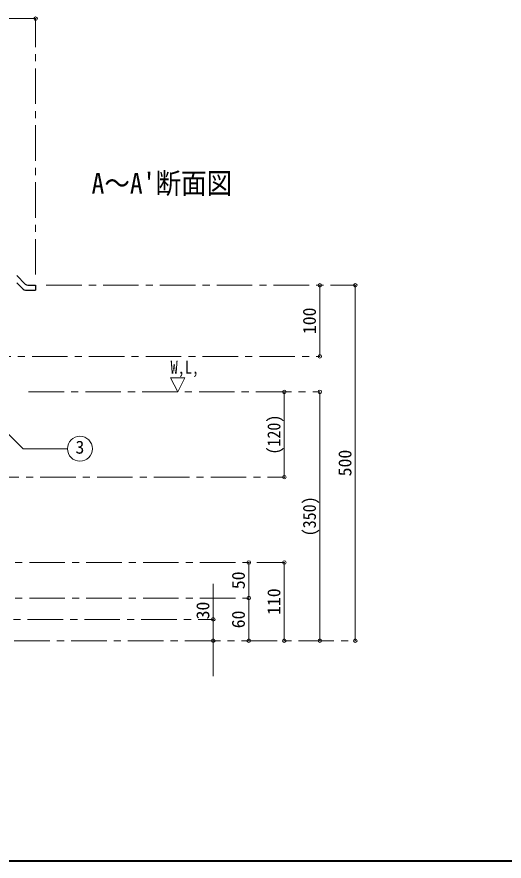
# Model space of a CAD drawing. Units: millimetres at full size, sheet at 1:10. Extents: x -1934 to 2116, y -1312 to 1498.
# Drawn here: x -635 to 51, y -1312 to -124 of the extents above; entities that cross this region are included whole.
import ezdxf
from ezdxf.enums import TextEntityAlignment as Align

# ---------------------------------------------------------------- set-up
doc = ezdxf.new("R2010")
doc.units = ezdxf.units.MM
doc.header["$LTSCALE"] = 10
doc.header["$PDMODE"] = 32
doc.header["$PDSIZE"] = 5
doc.linetypes.add('CHAIN1', pattern=[8, 5, -1, 1, -1])
doc.layers.add('0-0_ﾚｲﾔ1', color=4, linetype='Continuous', lineweight=9)
doc.styles.add('ＭＳ ゴシック', font='')
doc.styles.get('ＭＳ ゴシック').set_extended_font_data('MS Gothic')

msp = doc.modelspace()

# ---------------------------------------------------------------- linework, layer by layer
at = {"layer": '0-0_ﾚｲﾔ1'}
for p, q in [((-1538.93, -126.96), (-608.93, -126.96)), ((-208.93, -601.96), (-208.93, -501.96)), ((-158.93, -1001.96), (-158.93, -501.96)), ((-258.93, -771.96), (-258.93, -651.96)), ((-208.93, -1001.96), (-208.93, -651.96)), ((-308.93, -941.96), (-308.93, -891.96)), ((-258.93, -891.96), (-258.93, -1001.96)), ((-358.93, -1051.96), (-358.93, -921.96)), ((-308.93, -1001.96), (-308.93, -941.96))]:
    msp.add_line(p, q, dxfattribs=at)
at = {"layer": '0-0_ﾚｲﾔ1', "linetype": 'CHAIN1'}
for p, q in [((-608.93, -486.96), (-608.93, -126.96)), ((-593.93, -501.96), (-158.93, -501.96)), ((-853.93, -601.96), (-208.93, -601.96)), ((-618.93, -651.96), (-208.93, -651.96)), ((-682.43, -771.96), (-258.93, -771.96)), ((-857.68, -891.96), (-258.93, -891.96)), ((-857.68, -941.96), (-308.93, -941.96)), ((-860.18, -971.96), (-358.93, -971.96)), ((-638.93, -1001.96), (-158.93, -1001.96))]:
    msp.add_line(p, q, dxfattribs=at)
at = {"layer": '0-0_ﾚｲﾔ1', "color": 5, "lineweight": 25}
for p, q in [((-623.61, -500.46), (-635.35, -488.46)), ((-626.55, -507.46), (-635.35, -498.47)), ((-622.98, -508.96), (-608.93, -508.96)), ((-620.03, -501.96), (-608.93, -501.96)), ((-608.93, -501.96), (-608.93, -508.96))]:
    msp.add_line(p, q, dxfattribs=at)
at = {"layer": '0-0_ﾚｲﾔ1', "color": 7, "lineweight": 18}
for p, q in [((-418.93, -631.96), (-398.93, -631.96)), ((-408.93, -651.96), (-418.93, -631.96)), ((-408.93, -651.96), (-398.93, -631.96))]:
    msp.add_line(p, q, dxfattribs=at)
at = {"layer": '0-0_ﾚｲﾔ1', "color": 1, "lineweight": 40}
msp.add_line((2116.07, -1311.96), (-1933.93, -1311.96), dxfattribs=at)
at = {"layer": '0-0_ﾚｲﾔ1', "color": 7, "lineweight": 18}
msp.add_lwpolyline([(-724.61, -633.66), (-626.4, -731.87), (-564.11, -731.87)], dxfattribs=at)
msp.add_circle((-546.61, -731.87), 17.5, dxfattribs=at)
at = {"layer": '0-0_ﾚｲﾔ1', "color": 5, "lineweight": 25}
for centre in [(-622.98, -503.96), (-620.03, -496.96)]:
    msp.add_arc(centre, 5, 224.3947, 270, dxfattribs=at)
at = {"layer": '0-0_ﾚｲﾔ1', "color": 1}
for p in [(-608.93, -126.96), (-208.93, -501.96), (-158.93, -501.96), (-208.93, -601.96), (-258.93, -651.96), (-208.93, -651.96), (-258.93, -771.96), (-308.93, -891.96), (-258.93, -891.96), (-308.93, -941.96), (-358.93, -971.96), (-358.93, -1001.96), (-308.93, -1001.96), (-258.93, -1001.96), (-208.93, -1001.96), (-158.93, -1001.96)]:
    msp.add_point(p, dxfattribs=at)

# ---------------------------------------------------------------- texts
at = {"layer": '0-0_ﾚｲﾔ1', "color": 7, "style": 'ＭＳ ゴシック'}
for s, height, width, p in [("A～A'断面図", 29.33, 0.9, (-530.18, -381.96)), ('W,L,', 18.33, 0.8, (-418.93, -631.96))]:
    msp.add_text(s, height=height, dxfattribs=dict(at, width=width)).set_placement(p, align=Align.BOTTOM_LEFT)
for s, p in [('100', (-208.93, -570.71)), ('500', (-158.93, -770.71)), ('50', (-308.93, -929.46)), ('110', (-258.93, -965.71)), ('30', (-358.93, -971.96)), ('60', (-308.93, -984.46))]:
    msp.add_text(s, height=18.33, rotation=90, dxfattribs=at).set_placement(p, align=Align.BOTTOM_LEFT)
at = {"layer": '0-0_ﾚｲﾔ1', "color": 7, "style": 'ＭＳ ゴシック', "width": 0.9}
for s, p in [('(120)', (-258.93, -740.08)), ('(350)', (-208.93, -855.08))]:
    msp.add_text(s, height=18.33, rotation=90, dxfattribs=at).set_placement(p, align=Align.BOTTOM_LEFT)
at = {"layer": '0-0_ﾚｲﾔ1', "color": 7, "style": 'ＭＳ ゴシック'}
msp.add_text('3', height=18.33, dxfattribs=at).set_placement((-552.86, -744.37), align=Align.BOTTOM_LEFT)

doc.saveas('drawing.dxf')
